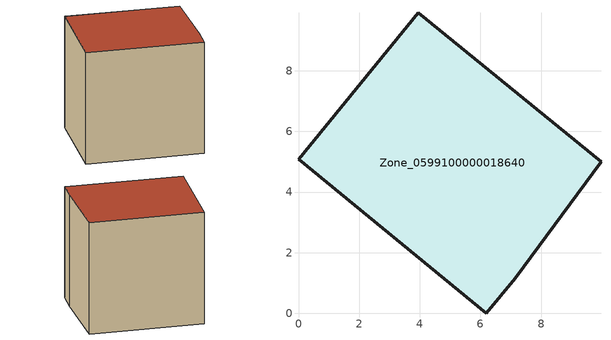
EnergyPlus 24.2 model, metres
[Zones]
Zone_0599100000018640
 floor ground (C_G): 0,5.08 3.95,9.92 9.98,5 7.15,1.16 6.2,0 z0
 wall outside (C_F): 9.98,5 3.95,9.92 0,5.08 6.2,0 7.15,1.16 9.98,5 z0:7.99
 roof outside (C_R): 3.95,9.92 0,5.08 6.2,0 7.15,1.16 9.98,5 z7.99
[BUILDING]
Pand.0599100000018640: North Axis=0; Terrain=City; Loads Convergence Tolerance Value=0.04; Temperature Convergence Tolerance Value=0.4; Solar Distribution=FullExterior; Maximum Number of Warmup Days=25; Minimum Number of Warmup Days=1
[Site:Location]
Rotterdam.The.Hague.AP_ZH_NLD Design_Conditions: Latitude=51.96; Longitude=4.45; Time Zone=1; Elevation=-4.5
[SITE:GROUNDTEMPERATURE:BUILDINGSURFACE]
18, 18, 18, 18, 18, 18, 18, 18, 18, 18, 18, 18
[MATERIAL] Thermal Absorptance=0.9; Solar Absorptance=0.7; Visible Absorptance=0.7
Name | Roughness | Thickness | Conductivity | Density | Specific Heat
G.D.1965 | MediumSmooth | 0.15 | 1 | 540 | 1210
F.D.1965 | Rough | 0.3 | 0.857143 | 1920 | 840
R.D.1965 | MediumRough | 0.2 | 0.08 | 1500 | 1000
[CONSTRUCTION]
C_G: G.D.1965
C_F: F.D.1965
C_R: R.D.1965
[ZONE]
Zone_0599100000018640: Type=1; Multiplier=1; Ceiling Height=Autocalculate; Volume=Autocalculate; Floor Area=autocalculate; Part of Total Floor Area=Yes
[ZONEINFILTRATION:DESIGNFLOWRATE]
Infil_Zone_0599100000018640: Zone or ZoneList or Space or SpaceList=Zone_0599100000018640; Schedule=AlwaysOn; Design Flow Rate Calculation Method=Flow/Area; Flow Rate per Floor Area=0.0042; Constant Term Coefficient=1; Temperature Term Coefficient=0; Velocity Term Coefficient=0; Velocity Squared Term Coefficient=0
[HVACTEMPLATE:ZONE:IDEALLOADSAIRSYSTEM]
Zone_0599100000018640: Maximum Heating Supply Air Temperature=50; Minimum Cooling Supply Air Temperature=13; Maximum Heating Supply Air Humidity Ratio=0.0156; Minimum Cooling Supply Air Humidity Ratio=0.0077; Heating Limit=NoLimit; Cooling Limit=NoLimit; Dehumidification Control Type=ConstantSensibleHeatRatio; Cooling Sensible Heat Ratio=0.7; Dehumidification Setpoint=60; Humidification Control Type=None; Humidification Setpoint=30; Outdoor Air Method=None; Outdoor Air Flow Rate per Person=0.00944; Outdoor Air Flow Rate per Zone Floor Area=0; Outdoor Air Flow Rate per Zone=0; Demand Controlled Ventilation Type=None; Outdoor Air Economizer Type=NoEconomizer; Heat Recovery Type=None; Sensible Heat Recovery Effectiveness=0.7; Latent Heat Recovery Effectiveness=0.65
[ZONECONTROL:THERMOSTAT]
ThermostatControl_Zone_0599100000018640: Zone or ZoneList=Zone_0599100000018640; Control Type Schedule=DualSetpointControlType; Control 1=Thermostat_Zone_0599100000018640; Temperature Difference Between Cutout And Setpoint=0
[THERMOSTATSETPOINT:DUALSETPOINT]
Thermostat_Zone_0599100000018640: Heating Setpoint Temperature Schedule=HeatingSetpoint_Zone_0599100000018640; Cooling Setpoint Temperature Schedule=CoolingSetpoint_Zone_0599100000018640
[SCHEDULE:COMPACT]
HeatingSetpoint_Zone_0599100000018640: Through: 12/31, For: AllDays, Until: 24:00, 21
CoolingSetpoint_Zone_0599100000018640: Through: 12/31, For: AllDays, Until: 24:00, 24
DualSetpointControlType: Through: 12/31, For: AllDays, Until: 24:00, 4
AlwaysOn: Through: 12/31, For: AllDays, Until: 24:00, 1
